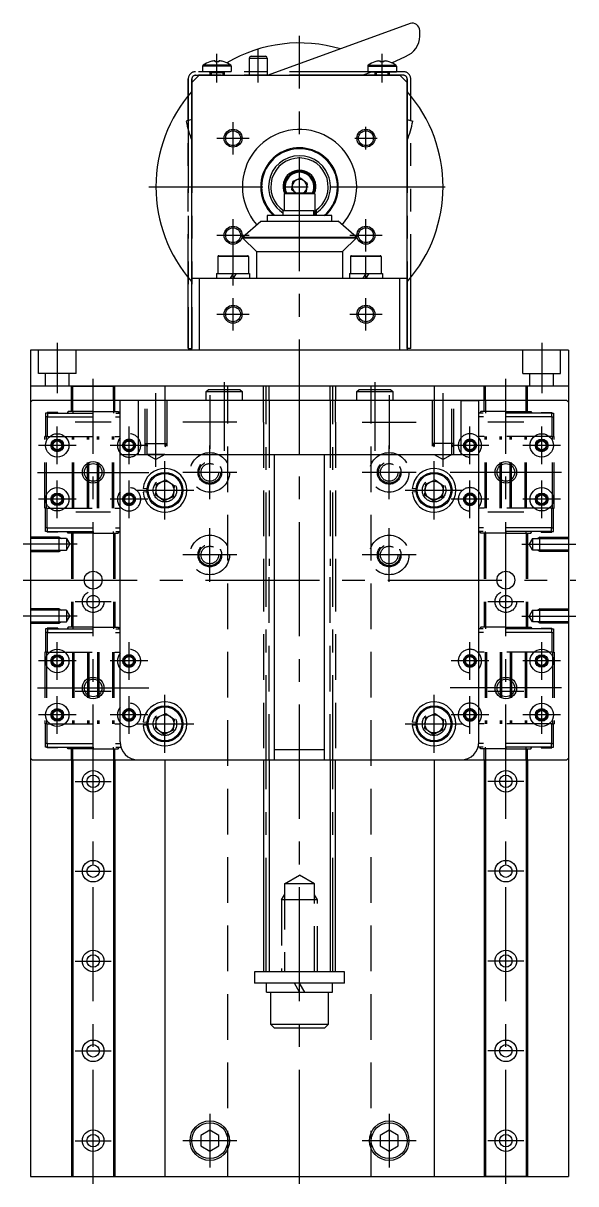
# Model space of a CAD drawing. Extents: x -66 to 495, y -23 to 512.
# Drawn here: x 340.9 to 494.9, y -2 to 321 of the extents above; entities that cross this region are included whole.
import ezdxf

# ---------------------------------------------------------------- set-up
doc = ezdxf.new("R2010")
doc.units = 0
for name, pattern in [('CENTER', [50.8, 31.75, -6.35, 6.35, -6.35]), ('DASHED', [19.05, 12.7, -6.35]), ('PHANTOM', [63.5, 31.75, -6.35, 6.35, -6.35, 6.35, -6.35])]:
    doc.linetypes.add(name, pattern=pattern)
doc.layers.get('0').update_dxf_attribs({"linetype": 'CONTINUOUS'})
doc.layers.add('CENTER', color=1, linetype='CENTER')

msp = doc.modelspace()

# ---------------------------------------------------------------- linework, layer by layer
at = {"color": 7, "linetype": 'CONTINUOUS'}
for p, q in [((448.72, 320.88), (409.21, 306.5)), ((451.4, 317.42), (451.4, 319)), ((392.91, 310.29), (392.91, 310.27)), ((394.38, 310.52), (394.03, 310.52)), ((394.38, 310.27), (394.38, 310.52)), ((395.41, 310.52), (395.41, 310.27)), ((395.77, 310.52), (395.41, 310.52)), ((396.88, 310.27), (396.89, 310.29)), ((403.9, 311.3), (403.9, 306.5)), ((403.9, 311.3), (408.9, 311.3)), ((404.4, 311.8), (408.4, 311.8)), ((408.9, 311.3), (408.9, 307.5)), ((438.91, 310.27), (438.91, 310.29)), ((440.03, 310.52), (440.38, 310.52)), ((440.38, 310.52), (440.38, 310.27)), ((441.41, 310.27), (441.41, 310.52)), ((441.41, 310.52), (441.77, 310.52)), ((442.89, 310.29), (442.88, 310.27)), ((443.64, 309.99), (447.45, 311.78)), ((398.9, 309.04), (390.9, 309.04)), ((390.9, 309.04), (390.9, 307.51)), ((398.9, 307.5), (390.9, 307.5)), ((398.75, 309.33), (391.05, 309.33)), ((392.9, 307.3), (396.9, 307.3)), ((392.9, 307.3), (392.9, 306.5)), ((396.9, 307.3), (396.9, 306.5)), ((398.9, 309.04), (398.9, 307.52)), ((408.9, 307.5), (408.9, 306.5)), ((435.47, 306.5), (437.94, 307.5)), ((436.9, 309.04), (444.9, 309.04)), ((436.9, 309.04), (436.9, 307.5)), ((436.9, 307.5), (444.9, 307.5)), ((437.05, 309.33), (444.75, 309.33)), ((442.9, 307.3), (438.9, 307.3)), ((438.9, 307.3), (438.9, 306.5)), ((442.9, 307.3), (442.9, 306.5)), ((444.9, 309.04), (444.9, 307.5)), ((389.9, 306.5), (387.9, 304.5)), ((387.9, 250), (387.9, 304.5)), ((389.9, 306.5), (445.9, 306.5)), ((447.9, 304.5), (445.9, 306.5)), ((447.9, 250), (447.9, 304.5)), ((387.9, 294.23), (386.32, 293.73)), ((447.9, 294.23), (449.48, 293.73)), ((418.21, 277.84), (416.03, 276.94)), ((420.08, 276.4), (418.21, 277.84)), ((415.72, 274.6), (416.03, 276.94)), ((416.76, 273.8), (415.72, 274.6)), ((420.08, 276.4), (419.77, 274.06)), ((422.15, 273.55), (413.65, 273.55)), ((413.65, 273.55), (413.65, 268.8)), ((413.9, 273.8), (421.9, 273.8)), ((416.65, 273.88), (416.77, 273.8)), ((419.13, 273.8), (419.77, 274.06)), ((422.15, 273.55), (422.15, 268.8)), ((413.3, 268.8), (413.3, 267.5)), ((421.93, 268.8), (413.3, 268.8)), ((421.93, 267.5), (421.93, 268.8)), ((421.93, 268.8), (422.23, 268.8)), ((422.5, 268.8), (422.23, 268.8)), ((422.23, 267.5), (422.23, 268.8)), ((422.5, 268.8), (422.5, 267.5)), ((401.97, 261.43), (407.08, 265.94)), ((407.08, 265.94), (428.72, 265.94)), ((426.9, 267.5), (408.9, 267.5)), ((408.9, 267.5), (408.9, 265.94)), ((426.9, 265.94), (426.9, 267.5)), ((433.82, 261.43), (428.72, 265.94)), ((401.97, 261.43), (433.82, 261.43)), ((401.97, 261.29), (401.97, 261.43)), ((401.97, 261.29), (405.9, 257.5)), ((401.97, 261.29), (433.82, 261.29)), ((433.82, 261.29), (429.9, 257.5)), ((433.82, 261.29), (433.82, 261.43)), ((403.65, 256.05), (395.15, 256.05)), ((395.15, 256.05), (395.15, 251.3)), ((395.4, 256.3), (403.4, 256.3)), ((403.65, 256.05), (403.65, 251.3)), ((405.9, 257.5), (429.9, 257.5)), ((405.9, 257.5), (405.9, 250)), ((429.9, 257.5), (429.9, 250)), ((440.65, 256.05), (432.15, 256.05)), ((432.15, 256.05), (432.15, 251.3)), ((432.4, 256.3), (440.4, 256.3)), ((440.65, 256.05), (440.65, 251.3)), ((387.9, 230), (387.9, 250)), ((387.9, 250), (389.9, 250)), ((389.9, 250), (389.9, 230)), ((389.9, 250), (445.9, 250)), ((394.8, 251.3), (404, 251.3)), ((394.8, 251.3), (394.8, 250)), ((399.4, 251.3), (398.59, 250)), ((400.21, 251.3), (399.4, 250)), ((404, 251.3), (404, 250)), ((431.8, 251.3), (441, 251.3)), ((431.8, 251.3), (431.8, 250)), ((436.4, 251.3), (435.59, 250)), ((437.21, 251.3), (436.4, 250)), ((441, 251.3), (441, 250)), ((445.9, 230), (445.9, 250)), ((445.9, 250), (447.9, 250)), ((447.9, 250), (447.9, 230)), ((492.9, 230), (342.9, 230)), ((342.9, 230), (342.9, 0)), ((492.9, 230), (492.9, 0)), ((492.9, 220), (342.9, 220)), ((354.4, 220), (366.4, 220)), ((354.4, 216), (354.4, 220)), ((354.7, 216), (354.7, 220)), ((366.1, 216), (366.1, 220)), ((366.4, 216), (366.4, 220)), ((380.4, 220), (380.4, 216)), ((407.9, 216), (407.9, 220)), ((409.4, 216), (409.4, 220)), ((426.4, 216), (426.4, 220)), ((427.9, 220), (427.9, 216)), ((455.4, 220), (455.4, 216)), ((481.4, 220), (469.4, 220)), ((469.4, 216), (469.4, 220)), ((469.7, 216), (469.7, 220)), ((481.1, 216), (481.1, 220)), ((481.4, 216), (481.4, 220)), ((391.9, 218.5), (392.5, 219.1)), ((391.9, 218.5), (401.9, 218.5)), ((391.9, 216), (391.9, 218.5)), ((392.5, 219.1), (401.3, 219.1)), ((401.3, 219.1), (401.9, 218.5)), ((401.9, 218.5), (401.9, 216)), ((433.9, 218.5), (434.5, 219.1)), ((433.9, 218.5), (443.9, 218.5)), ((433.9, 216), (433.9, 218.5)), ((434.5, 219.1), (443.3, 219.1)), ((443.3, 219.1), (443.9, 218.5)), ((443.9, 218.5), (443.9, 216)), ((343.4, 216), (342.9, 215.5)), ((343.4, 216), (342.9, 215.5)), ((342.9, 215.5), (342.9, 116.5)), ((342.9, 215.5), (342.9, 116.5)), ((492.4, 216), (343.4, 216)), ((367.9, 121), (367.9, 216)), ((372.9, 216), (367.9, 216)), ((372.9, 216), (372.9, 201)), ((462.9, 216), (462.9, 201)), ((462.9, 216), (467.9, 216)), ((467.9, 121), (467.9, 216)), ((492.4, 216), (492.9, 215.5)), ((492.4, 216), (492.9, 215.5)), ((492.9, 215.5), (492.9, 116.5)), ((492.9, 215.5), (492.9, 116.5)), ((367.9, 201), (467.9, 201)), ((410.9, 116), (410.9, 201)), ((424.9, 116), (424.9, 201)), ((378, 192.69), (380.66, 193.92)), ((380.66, 193.92), (383.06, 192.23)), ((453, 192.69), (455.66, 193.92)), ((455.66, 193.92), (458.06, 192.23)), ((375.41, 191.39), (374.32, 191.48)), ((375.41, 190.61), (374.32, 190.52)), ((378, 192.69), (377.74, 189.77)), ((382.8, 189.31), (383.06, 192.23)), ((450.41, 191.39), (449.32, 191.48)), ((450.41, 190.61), (449.32, 190.52)), ((453, 192.69), (452.74, 189.77)), ((457.8, 189.31), (458.06, 192.23)), ((380.14, 188.08), (377.74, 189.77)), ((380.14, 188.08), (382.8, 189.31)), ((455.14, 188.08), (452.74, 189.77)), ((455.14, 188.08), (457.8, 189.31)), ((375.41, 126.39), (374.32, 126.48)), ((378, 127.69), (377.74, 124.77)), ((378, 127.69), (380.66, 128.92)), ((380.66, 128.92), (383.06, 127.23)), ((382.8, 124.31), (383.06, 127.23)), ((450.41, 126.39), (449.32, 126.48)), ((453, 127.69), (452.74, 124.77)), ((453, 127.69), (455.66, 128.92)), ((455.66, 128.92), (458.06, 127.23)), ((457.8, 124.31), (458.06, 127.23)), ((375.41, 125.61), (374.32, 125.52)), ((380.14, 123.08), (377.74, 124.77)), ((380.14, 123.08), (382.8, 124.31)), ((450.41, 125.61), (449.32, 125.52)), ((455.14, 123.08), (452.74, 124.77)), ((455.14, 123.08), (457.8, 124.31)), ((343.4, 116), (342.9, 116.5)), ((343.4, 116), (342.9, 116.5)), ((410.9, 118.86), (424.9, 118.86)), ((492.4, 116), (492.9, 116.5)), ((492.4, 116), (492.9, 116.5)), ((343.4, 116), (492.4, 116)), ((343.4, 116), (492.4, 116)), ((354.4, 116), (354.4, 0)), ((354.7, 116), (354.7, 0)), ((366.1, 116), (366.1, 0)), ((366.4, 116), (366.4, 0)), ((372.9, 116), (410.9, 116)), ((380.4, 116), (380.4, 0)), ((406.9, 116), (428.9, 116)), ((407.9, 116), (407.9, 57)), ((409.4, 116), (409.4, 57)), ((410.9, 116), (424.9, 116)), ((424.9, 116), (462.9, 116)), ((426.4, 116), (426.4, 57)), ((427.9, 57), (427.9, 116)), ((455.4, 116), (455.4, 0)), ((469.4, 116), (469.4, 0)), ((469.7, 116), (469.7, 0)), ((481.1, 116), (481.1, 0)), ((481.4, 116), (481.4, 0)), ((430.4, 57), (405.4, 57)), ((405.4, 57), (405.4, 53.8)), ((427.9, 57), (407.9, 57)), ((430.4, 53.8), (430.4, 57)), ((430.4, 53.8), (405.4, 53.8)), ((427.1, 53.8), (408.7, 53.8)), ((408.7, 51.3), (408.7, 53.8)), ((417.9, 51.3), (416.46, 53.8)), ((419.34, 51.3), (417.9, 53.8)), ((427.1, 51.3), (427.1, 53.8)), ((408.7, 51.3), (427.1, 51.3)), ((409.9, 42.3), (409.9, 51.3)), ((425.9, 51.3), (425.9, 42.3)), ((425.9, 42.3), (409.9, 42.3)), ((410.9, 41.3), (409.9, 42.3)), ((425.9, 42.3), (424.9, 41.3)), ((424.9, 41.3), (410.9, 41.3)), ((392.9, 12.89), (390.4, 11.44)), ((390.4, 11.44), (390.4, 8.56)), ((395.4, 11.44), (392.9, 12.89)), ((395.4, 8.56), (395.4, 11.44)), ((442.9, 12.89), (440.4, 11.44)), ((440.4, 11.44), (440.4, 8.56)), ((445.4, 11.44), (442.9, 12.89)), ((445.4, 8.56), (445.4, 11.44)), ((390.4, 8.56), (392.9, 7.11)), ((392.9, 7.11), (395.4, 8.56)), ((440.4, 8.56), (442.9, 7.11)), ((442.9, 7.11), (445.4, 8.56)), ((342.9, 0), (492.9, 0)), ((354.4, 0), (366.4, 0)), ((481.4, 0), (469.4, 0))]:
    msp.add_line(p, q, dxfattribs=at)
at = {"color": 3, "linetype": 'PHANTOM'}
for p, q in [((446.9, 307.5), (388.9, 307.5)), ((386.9, 230.5), (386.9, 305.5)), ((386.9, 305.5), (386.9, 230.5)), ((387.9, 305.5), (387.9, 230.5)), ((387.9, 230.5), (387.9, 305.5)), ((446.9, 306.5), (388.9, 306.5)), ((388.9, 306.5), (446.9, 306.5)), ((447.9, 230.5), (447.9, 305.5)), ((447.9, 305.5), (447.9, 230.5)), ((448.9, 230.5), (448.9, 305.5)), ((386.9, 230.5), (387.9, 230.5)), ((448.9, 230.5), (447.9, 230.5))]:
    msp.add_line(p, q, dxfattribs=at)
at = {"color": 3, "linetype": 'CONTINUOUS'}
for p, q in [((393.28, 307.3), (393.28, 306.5)), ((396.52, 307.3), (396.52, 306.5)), ((439.28, 307.3), (439.28, 306.5)), ((442.52, 307.3), (442.52, 306.5))]:
    msp.add_line(p, q, dxfattribs=at)
at = {"color": 3, "linetype": 'DASHED'}
for p, q in [((345.15, 223.5), (345.15, 230)), ((355.65, 223.5), (355.65, 230)), ((480.15, 223.5), (480.15, 230)), ((490.65, 223.5), (490.65, 230)), ((355.65, 223.5), (345.15, 223.5)), ((347.1, 220), (347.1, 223.5)), ((353.7, 220), (353.7, 223.5)), ((480.15, 223.5), (490.65, 223.5)), ((482.1, 220), (482.1, 223.5)), ((488.7, 220), (488.7, 223.5)), ((397.9, 0), (397.9, 220)), ((437.9, 0), (437.9, 220)), ((354.4, 212.95), (354.4, 216)), ((354.7, 212.95), (354.7, 216)), ((366.1, 216), (366.1, 212.95)), ((366.4, 212.95), (366.4, 216)), ((374.9, 201), (374.9, 216)), ((375.44, 201), (375.44, 216)), ((380.36, 216), (380.36, 201)), ((380.9, 216), (380.9, 201)), ((407.9, 210), (407.9, 216)), ((407.9, 210), (407.9, 216)), ((409.4, 216), (409.4, 210)), ((409.4, 216), (409.4, 210)), ((426.4, 216), (426.4, 210)), ((426.4, 216), (426.4, 210)), ((427.9, 210), (427.9, 216)), ((427.9, 210), (427.9, 216)), ((454.9, 216), (454.9, 201)), ((455.44, 216), (455.44, 201)), ((460.36, 201), (460.36, 216)), ((460.9, 201), (460.9, 216)), ((469.4, 212.95), (469.4, 216)), ((469.7, 216), (469.7, 212.95)), ((481.1, 212.95), (481.1, 216)), ((481.4, 212.95), (481.4, 216)), ((347.6, 211.45), (347.1, 211.45)), ((347.1, 211.45), (347.1, 205.95)), ((347.15, 212.45), (347.15, 211.45)), ((347.65, 212.45), (347.15, 212.45)), ((347.6, 212.65), (347.6, 212.45)), ((350.6, 212.65), (347.6, 212.65)), ((347.6, 211.45), (367.9, 211.45)), ((347.6, 211.45), (347.6, 205.95)), ((347.65, 212.45), (367.9, 212.45)), ((347.65, 212.45), (347.65, 211.45)), ((350.6, 212.45), (350.6, 212.65)), ((353.47, 212.95), (353.17, 212.45)), ((354.77, 212.95), (353.47, 212.95)), ((354.77, 212.95), (354.77, 212.45)), ((360.4, 212.95), (354.77, 212.95)), ((360.4, 212.95), (366.03, 212.95)), ((360.4, 212.45), (360.4, 212.95)), ((366.03, 212.95), (366.03, 212.45)), ((366.03, 212.95), (367.33, 212.95)), ((367.33, 212.95), (367.63, 212.45)), ((407.9, 210), (407.9, 170)), ((407.9, 210), (407.9, 170)), ((409.4, 210), (409.4, 170)), ((409.4, 210), (409.4, 170)), ((426.4, 210), (426.4, 170)), ((426.4, 210), (426.4, 170)), ((427.9, 210), (427.9, 170)), ((427.9, 210), (427.9, 170)), ((488.15, 212.45), (467.9, 212.45)), ((488.2, 211.45), (467.9, 211.45)), ((468.47, 212.95), (468.17, 212.45)), ((469.77, 212.95), (468.47, 212.95)), ((469.77, 212.95), (469.77, 212.45)), ((475.4, 212.95), (469.77, 212.95)), ((475.4, 212.95), (481.03, 212.95)), ((475.4, 212.45), (475.4, 212.95)), ((481.03, 212.95), (481.03, 212.45)), ((481.03, 212.95), (482.33, 212.95)), ((482.33, 212.95), (482.63, 212.45)), ((485.2, 212.45), (485.2, 212.65)), ((485.2, 212.65), (488.2, 212.65)), ((488.15, 212.45), (488.15, 211.45)), ((488.15, 212.45), (488.65, 212.45)), ((488.2, 212.65), (488.2, 212.45)), ((488.2, 211.45), (488.2, 205.95)), ((488.2, 211.45), (488.7, 211.45)), ((488.65, 212.45), (488.65, 211.45)), ((488.7, 211.45), (488.7, 205.95)), ((346.9, 186.05), (346.9, 205.95)), ((347.4, 205.95), (346.9, 205.95)), ((347.4, 205.95), (367.9, 205.95)), ((347.4, 186.05), (347.4, 205.95)), ((354.6, 186.05), (354.6, 205.95)), ((355, 186.05), (355, 205.95)), ((358.8, 186.05), (358.8, 205.95)), ((359.2, 186.05), (359.2, 205.95)), ((361.6, 186.05), (361.6, 205.95)), ((362, 186.05), (362, 205.95)), ((365.8, 186.05), (365.8, 205.95)), ((366.2, 186.05), (366.2, 205.95)), ((374.9, 204), (380.9, 204)), ((374.9, 204), (375.44, 203.06)), ((380.9, 204), (380.36, 203.06)), ((460.9, 204), (454.9, 204)), ((454.9, 204), (455.44, 203.06)), ((460.9, 204), (460.36, 203.06)), ((488.4, 205.95), (467.9, 205.95)), ((469.6, 186.05), (469.6, 205.95)), ((470, 186.05), (470, 205.95)), ((473.8, 186.05), (473.8, 205.95)), ((474.2, 186.05), (474.2, 205.95)), ((476.6, 186.05), (476.6, 205.95)), ((477, 186.05), (477, 205.95)), ((480.8, 186.05), (480.8, 205.95)), ((481.2, 186.05), (481.2, 205.95)), ((488.4, 186.05), (488.4, 205.95)), ((488.4, 205.95), (488.9, 205.95)), ((488.9, 186.05), (488.9, 205.95)), ((375.44, 201), (377.9, 199.58)), ((380.36, 201), (375.44, 201)), ((380.36, 201), (377.9, 199.58)), ((455.44, 201), (460.36, 201)), ((455.44, 201), (457.9, 199.58)), ((460.36, 201), (457.9, 199.58)), ((347.4, 186.05), (346.9, 186.05)), ((347.1, 180.55), (347.1, 186.05)), ((347.4, 186.05), (367.9, 186.05)), ((347.6, 180.55), (347.6, 186.05)), ((488.4, 186.05), (467.9, 186.05)), ((488.2, 180.55), (488.2, 186.05)), ((488.4, 186.05), (488.9, 186.05)), ((488.7, 180.55), (488.7, 186.05)), ((350.9, 178), (342.9, 178)), ((347.6, 180.55), (347.1, 180.55)), ((347.15, 179.55), (347.15, 180.55)), ((347.65, 179.55), (347.15, 179.55)), ((347.6, 180.55), (367.9, 180.55)), ((347.6, 179.55), (347.6, 179.35)), ((350.6, 179.35), (347.6, 179.35)), ((347.65, 179.55), (347.65, 180.55)), ((347.65, 179.55), (367.9, 179.55)), ((350.6, 179.35), (350.6, 179.55)), ((350.9, 178), (351.56, 177.62)), ((350.9, 174), (350.9, 178)), ((353.47, 179.05), (353.17, 179.55)), ((354.77, 179.05), (353.47, 179.05)), ((354.4, 179.05), (354.4, 152.95)), ((354.7, 179.05), (354.7, 152.95)), ((354.77, 179.05), (354.77, 179.55)), ((360.4, 179.05), (354.77, 179.05)), ((360.4, 179.55), (360.4, 179.05)), ((360.4, 179.05), (366.03, 179.05)), ((366.03, 179.05), (366.03, 179.55)), ((366.03, 179.05), (367.33, 179.05)), ((366.1, 179.05), (366.1, 152.95)), ((366.4, 179.05), (366.4, 152.95)), ((367.33, 179.05), (367.63, 179.55)), ((488.2, 180.55), (467.9, 180.55)), ((488.15, 179.55), (467.9, 179.55)), ((468.47, 179.05), (468.17, 179.55)), ((469.77, 179.05), (468.47, 179.05)), ((469.4, 179.05), (469.4, 152.95)), ((469.7, 179.05), (469.7, 152.95)), ((469.77, 179.05), (469.77, 179.55)), ((475.4, 179.05), (469.77, 179.05)), ((475.4, 179.55), (475.4, 179.05)), ((475.4, 179.05), (481.03, 179.05)), ((481.03, 179.05), (481.03, 179.55)), ((481.03, 179.05), (482.33, 179.05)), ((481.1, 179.05), (481.1, 152.95)), ((481.4, 179.05), (481.4, 152.95)), ((482.33, 179.05), (482.63, 179.55)), ((484.9, 178), (484.24, 177.62)), ((484.9, 178), (492.9, 178)), ((484.9, 174), (484.9, 178)), ((485.2, 179.35), (485.2, 179.55)), ((485.2, 179.35), (488.2, 179.35)), ((488.15, 179.55), (488.15, 180.55)), ((488.15, 179.55), (488.65, 179.55)), ((488.2, 180.55), (488.7, 180.55)), ((488.2, 179.55), (488.2, 179.35)), ((488.65, 179.55), (488.65, 180.55)), ((353, 177.62), (342.9, 177.62)), ((353, 177.62), (353.93, 176)), ((353, 177.62), (353, 174.38)), ((353, 174.38), (353.93, 176)), ((482.8, 177.62), (481.86, 176)), ((482.8, 174.38), (481.86, 176)), ((482.8, 177.62), (492.9, 177.62)), ((482.8, 177.62), (482.8, 174.38)), ((342.9, 174.38), (353, 174.38)), ((342.9, 174), (350.9, 174)), ((350.9, 174), (351.56, 174.38)), ((492.9, 174.38), (482.8, 174.38)), ((484.9, 174), (484.24, 174.38)), ((492.9, 174), (484.9, 174)), ((407.9, 170), (407.9, 116)), ((409.4, 116), (409.4, 170)), ((426.4, 116), (426.4, 170)), ((427.9, 170), (427.9, 116)), ((350.9, 158), (342.9, 158)), ((353, 157.62), (342.9, 157.62)), ((350.9, 158), (351.56, 157.62)), ((350.9, 154), (350.9, 158)), ((353, 157.62), (353.93, 156)), ((353, 157.62), (353, 154.38)), ((353, 154.38), (353.93, 156)), ((482.8, 157.62), (481.86, 156)), ((482.8, 154.38), (481.86, 156)), ((482.8, 157.62), (492.9, 157.62)), ((482.8, 157.62), (482.8, 154.38)), ((484.9, 158), (484.24, 157.62)), ((484.9, 158), (492.9, 158)), ((484.9, 154), (484.9, 158)), ((342.9, 154.38), (353, 154.38)), ((342.9, 154), (350.9, 154)), ((347.15, 152.45), (347.15, 151.45)), ((347.65, 152.45), (347.15, 152.45)), ((347.6, 152.45), (347.6, 152.65)), ((350.6, 152.65), (347.6, 152.65)), ((347.65, 152.45), (367.9, 152.45)), ((347.65, 152.45), (347.65, 151.45)), ((350.6, 152.65), (350.6, 152.45)), ((350.9, 154), (351.56, 154.38)), ((353.47, 152.95), (353.17, 152.45)), ((354.77, 152.95), (353.47, 152.95)), ((360.4, 152.95), (354.77, 152.95)), ((354.77, 152.95), (354.77, 152.45)), ((360.4, 152.95), (366.03, 152.95)), ((360.4, 152.45), (360.4, 152.95)), ((366.03, 152.95), (367.33, 152.95)), ((366.03, 152.95), (366.03, 152.45)), ((367.33, 152.95), (367.63, 152.45)), ((488.15, 152.45), (467.9, 152.45)), ((468.47, 152.95), (468.17, 152.45)), ((469.77, 152.95), (468.47, 152.95)), ((475.4, 152.95), (469.77, 152.95)), ((469.77, 152.95), (469.77, 152.45)), ((475.4, 152.95), (481.03, 152.95)), ((475.4, 152.45), (475.4, 152.95)), ((481.03, 152.95), (481.03, 152.45)), ((481.03, 152.95), (482.33, 152.95)), ((482.33, 152.95), (482.63, 152.45)), ((492.9, 154.38), (482.8, 154.38)), ((484.9, 154), (484.24, 154.38)), ((492.9, 154), (484.9, 154)), ((485.2, 152.65), (485.2, 152.45)), ((485.2, 152.65), (488.2, 152.65)), ((488.15, 152.45), (488.15, 151.45)), ((488.15, 152.45), (488.65, 152.45)), ((488.2, 152.45), (488.2, 152.65)), ((488.65, 152.45), (488.65, 151.45)), ((347.1, 151.45), (347.1, 145.95)), ((347.6, 151.45), (347.1, 151.45)), ((347.6, 151.45), (367.9, 151.45)), ((347.6, 151.45), (347.6, 145.95)), ((488.2, 151.45), (467.9, 151.45)), ((488.2, 151.45), (488.2, 145.95)), ((488.2, 151.45), (488.7, 151.45)), ((488.7, 151.45), (488.7, 145.95)), ((346.9, 145.95), (346.9, 126.05)), ((347.4, 145.95), (346.9, 145.95)), ((347.4, 145.95), (367.9, 145.95)), ((347.4, 145.95), (347.4, 126.05)), ((354.6, 145.95), (354.6, 126.05)), ((355, 145.95), (355, 126.05)), ((358.8, 145.95), (358.8, 126.05)), ((359.2, 145.95), (359.2, 126.05)), ((361.6, 145.95), (361.6, 126.05)), ((362, 145.95), (362, 126.05)), ((365.8, 145.95), (365.8, 126.05)), ((366.2, 145.95), (366.2, 126.05)), ((488.4, 145.95), (467.9, 145.95)), ((469.6, 145.95), (469.6, 126.05)), ((470, 145.95), (470, 126.05)), ((473.8, 145.95), (473.8, 126.05)), ((474.2, 145.95), (474.2, 126.05)), ((476.6, 145.95), (476.6, 126.05)), ((477, 145.95), (477, 126.05)), ((480.8, 145.95), (480.8, 126.05)), ((481.2, 145.95), (481.2, 126.05)), ((488.4, 145.95), (488.4, 126.05)), ((488.4, 145.95), (488.9, 145.95)), ((488.9, 145.95), (488.9, 126.05)), ((347.4, 126.05), (346.9, 126.05)), ((347.1, 120.55), (347.1, 126.05)), ((347.4, 126.05), (367.9, 126.05)), ((347.6, 120.55), (347.6, 126.05)), ((488.4, 126.05), (467.9, 126.05)), ((488.2, 120.55), (488.2, 126.05)), ((488.4, 126.05), (488.9, 126.05)), ((488.7, 120.55), (488.7, 126.05)), ((347.6, 120.55), (347.1, 120.55)), ((347.15, 119.55), (347.15, 120.55)), ((347.65, 119.55), (347.15, 119.55)), ((347.6, 120.55), (367.92, 120.55)), ((347.6, 119.35), (347.6, 119.55)), ((347.65, 119.55), (347.65, 120.55)), ((347.65, 119.55), (368.11, 119.55)), ((350.6, 119.55), (350.6, 119.35)), ((353.47, 119.05), (353.17, 119.55)), ((354.77, 119.05), (354.77, 119.55)), ((360.4, 119.55), (360.4, 119.05)), ((366.03, 119.05), (366.03, 119.55)), ((367.33, 119.05), (367.63, 119.55)), ((488.15, 119.55), (467.68, 119.55)), ((488.2, 120.55), (467.88, 120.55)), ((468.47, 119.05), (468.17, 119.55)), ((469.77, 119.05), (469.77, 119.55)), ((475.4, 119.55), (475.4, 119.05)), ((481.03, 119.05), (481.03, 119.55)), ((482.33, 119.05), (482.63, 119.55)), ((485.2, 119.55), (485.2, 119.35)), ((488.15, 119.55), (488.15, 120.55)), ((488.15, 119.55), (488.65, 119.55)), ((488.2, 120.55), (488.7, 120.55)), ((488.2, 119.35), (488.2, 119.55)), ((488.65, 119.55), (488.65, 120.55)), ((350.6, 119.35), (347.6, 119.35)), ((354.77, 119.05), (353.47, 119.05)), ((354.4, 116), (354.4, 119.05)), ((354.7, 116), (354.7, 119.05)), ((360.4, 119.05), (354.77, 119.05)), ((360.4, 119.05), (366.03, 119.05)), ((366.03, 119.05), (367.33, 119.05)), ((366.1, 119.05), (366.1, 116)), ((366.4, 116), (366.4, 119.05)), ((469.77, 119.05), (468.47, 119.05)), ((469.4, 116), (469.4, 119.05)), ((469.7, 119.05), (469.7, 116)), ((475.4, 119.05), (469.77, 119.05)), ((475.4, 119.05), (481.03, 119.05)), ((481.03, 119.05), (482.33, 119.05)), ((481.1, 116), (481.1, 119.05)), ((481.4, 116), (481.4, 119.05)), ((485.2, 119.35), (488.2, 119.35)), ((413.71, 81.5), (417.9, 83.92)), ((422.09, 81.5), (413.71, 81.5)), ((413.71, 81.5), (413.71, 57)), ((422.09, 81.5), (417.9, 83.92)), ((422.09, 57), (422.09, 81.5)), ((412.9, 77), (413.71, 78.41)), ((422.9, 77), (422.09, 78.41)), ((422.9, 77), (412.9, 77)), ((412.9, 77), (412.9, 57)), ((422.9, 57), (422.9, 77))]:
    msp.add_line(p, q, dxfattribs=at)
at = {"color": 3, "linetype": 'CONTINUOUS'}
for centre, radius in [((399.4, 289), 2.5), ((436.4, 289), 2.5), ((399.4, 262), 2.5), ((436.4, 262), 2.5), ((399.4, 240), 2.5), ((436.4, 240), 2.5), ((350.4, 203.5), 1.5), ((485.4, 203.5), 1.5), ((360.4, 196), 3), ((475.4, 196), 3), ((350.4, 188.5), 1.5), ((485.4, 188.5), 1.5), ((350.4, 143.5), 1.5), ((485.4, 143.5), 1.5), ((360.4, 136), 3), ((475.4, 136), 3), ((350.4, 128.5), 1.5), ((485.4, 128.5), 1.5)]:
    msp.add_circle(centre, radius, dxfattribs=at)
at = {"color": 7, "linetype": 'CONTINUOUS'}
for centre, radius in [((399.4, 289), 2.07), ((436.4, 289), 2.07), ((399.4, 262), 2.07), ((436.4, 262), 2.07), ((399.4, 240), 2.07), ((436.4, 240), 2.07), ((350.4, 203.5), 3.25), ((485.4, 203.5), 3.25), ((350.4, 203.5), 1.75), ((350.4, 203.5), 1.23), ((485.4, 203.5), 1.75), ((485.4, 203.5), 1.23), ((360.4, 196), 2.46), ((475.4, 196), 2.46), ((380.4, 191), 5), ((380.4, 191), 4.7), ((455.4, 191), 5), ((455.4, 191), 4.7), ((350.4, 188.5), 3.25), ((485.4, 188.5), 3.25), ((350.4, 188.5), 1.75), ((350.4, 188.5), 1.23), ((485.4, 188.5), 1.75), ((485.4, 188.5), 1.23), ((360.4, 166), 2.5), ((475.4, 166), 2.5), ((350.4, 143.5), 3.25), ((485.4, 143.5), 3.25), ((350.4, 143.5), 1.75), ((350.4, 143.5), 1.23), ((485.4, 143.5), 1.75), ((485.4, 143.5), 1.23), ((360.4, 136), 2.46), ((475.4, 136), 2.46), ((350.4, 128.5), 3.25), ((350.4, 128.5), 1.75), ((350.4, 128.5), 1.23), ((380.4, 126), 5), ((380.4, 126), 4.7), ((455.4, 126), 5), ((455.4, 126), 4.7), ((485.4, 128.5), 3.25), ((485.4, 128.5), 1.75), ((485.4, 128.5), 1.23), ((360.4, 110), 3), ((360.4, 110), 1.75), ((475.4, 110), 3), ((475.4, 110), 1.75), ((360.4, 85), 3), ((475.4, 85), 3), ((360.4, 85), 1.75), ((475.4, 85), 1.75), ((360.4, 60), 3), ((360.4, 60), 1.75), ((475.4, 60), 3), ((475.4, 60), 1.75), ((360.4, 35), 3), ((360.4, 35), 1.75), ((475.4, 35), 3), ((475.4, 35), 1.75), ((360.4, 10), 3), ((392.9, 10), 5.5), ((392.9, 10), 5), ((442.9, 10), 5.5), ((442.9, 10), 5), ((475.4, 10), 3), ((360.4, 10), 1.75), ((475.4, 10), 1.75)]:
    msp.add_circle(centre, radius, dxfattribs=at)
at = {"color": 3, "linetype": 'DASHED'}
for centre, radius in [((370.4, 203.5), 1.75), ((370.4, 203.5), 1.5), ((370.4, 203.5), 1.23), ((465.4, 203.5), 1.75), ((465.4, 203.5), 1.5), ((465.4, 203.5), 1.23), ((392.9, 196), 5.5), ((442.9, 196), 5.5), ((392.9, 196), 3.3), ((392.9, 196), 3), ((392.9, 196), 2.46), ((442.9, 196), 3.3), ((442.9, 196), 3), ((442.9, 196), 2.46), ((380.4, 191), 3.25), ((455.4, 191), 3.25), ((370.4, 188.5), 1.75), ((370.4, 188.5), 1.5), ((370.4, 188.5), 1.23), ((465.4, 188.5), 1.75), ((465.4, 188.5), 1.5), ((465.4, 188.5), 1.23), ((392.9, 173), 5.5), ((442.9, 173), 5.5), ((392.9, 173), 3.3), ((392.9, 173), 3), ((392.9, 173), 2.46), ((442.9, 173), 3.3), ((442.9, 173), 3), ((442.9, 173), 2.46), ((360.4, 160), 3), ((360.4, 160), 1.75), ((475.4, 160), 3), ((475.4, 160), 1.75), ((370.4, 143.5), 1.75), ((370.4, 143.5), 1.5), ((370.4, 143.5), 1.23), ((465.4, 143.5), 1.75), ((465.4, 143.5), 1.5), ((465.4, 143.5), 1.23), ((370.4, 128.5), 1.75), ((370.4, 128.5), 1.5), ((370.4, 128.5), 1.23), ((380.4, 126), 3.25), ((455.4, 126), 3.25), ((465.4, 128.5), 1.75), ((465.4, 128.5), 1.5), ((465.4, 128.5), 1.23)]:
    msp.add_circle(centre, radius, dxfattribs=at)
for centre in [(380.4, 191), (455.4, 191), (380.4, 126), (455.4, 126)]:
    msp.add_circle(centre, 2.54)
at = {"color": 7, "linetype": 'CONTINUOUS'}
for centre, radius, start, end in [((449.4, 319), 2, 0, 110), ((445.4, 317.42), 6, 290, 0), ((417.9, 275.5), 40, 73.3767, 120.4236), ((394.9, 304.1), 6.5, 107.8626, 126.3584), ((394.9, 304.1), 6.48, 97.6968, 107.8351), ((394.9, 303.11), 7.18, 85.8857, 94.1143), ((394.9, 304.1), 6.48, 72.1649, 82.3032), ((394.9, 304.1), 6.5, 53.6416, 72.1374), ((404.4, 311.3), 0.5, 90, 180), ((408.4, 311.3), 0.5, 0, 90), ((440.9, 304.1), 6.5, 107.8626, 126.3584), ((440.9, 304.1), 6.48, 97.6968, 107.8351), ((440.9, 303.11), 7.18, 85.8857, 94.1143), ((440.9, 304.1), 6.48, 72.1649, 82.3032), ((440.9, 304.1), 6.5, 53.6416, 72.1374), ((391.26, 309.04), 0.36, 126.3584, 180), ((392.7, 307.3), 0.2, 360, 90), ((397.1, 307.3), 0.2, 90, 180), ((398.54, 309.04), 0.36, 360, 53.6416), ((437.26, 309.04), 0.36, 126.3584, 180), ((438.7, 307.3), 0.2, 0, 90), ((443.1, 307.3), 0.2, 90, 180), ((444.54, 309.04), 0.36, 0, 53.6416), ((417.9, 275.5), 40, 138.5904, 180), ((417.9, 275.5), 40, 318.5904, 41.4096), ((412.17, 298.5), 26.28, 190.4514, 202.5815), ((417.9, 275.5), 15.93, 318.5389, 180), ((423.63, 298.5), 26.28, 337.4185, 349.5486), ((417.9, 275.5), 10.82, 312.3244, 180), ((417.9, 275.5), 10.57, 310.8214, 180), ((417.9, 275.5), 8.63, 302.2037, 180), ((417.9, 275.5), 8, 303.1229, 236.8771), ((417.9, 275.5), 4.6, 336.5437, 203.4563), ((417.9, 275.5), 4.25, 336.4218, 203.5782), ((417.9, 275.5), 4, 334.8493, 205.1507), ((417.9, 275.5), 40, 180, 221.4096), ((417.9, 275.5), 15.93, 180, 221.2496), ((417.9, 275.5), 10.82, 180, 227.6756), ((417.9, 275.5), 10.57, 180, 229.1786), ((417.9, 275.5), 8.63, 180, 237.7963), ((417.9, 275.5), 2.04, 172.4483, 232.4483), ((417.9, 275.5), 2.04, 112.4483, 172.4483), ((417.9, 275.5), 2.04, 52.4483, 112.4483), ((417.9, 275.5), 2.04, 303.6418, 352.4483), ((417.9, 275.5), 2.04, 352.4483, 52.4483), ((413.9, 273.55), 0.25, 90, 180), ((421.9, 273.55), 0.25, 0, 90), ((395.4, 256.05), 0.25, 90, 180), ((403.4, 256.05), 0.25, 0, 90), ((432.4, 256.05), 0.25, 90, 180), ((440.4, 256.05), 0.25, 0, 90), ((370.4, 203.5), 3.25, 140.2849, 219.7151), ((465.4, 203.5), 3.25, 320.2849, 39.7151), ((380.4, 191), 6.1, 184.5, 175.5), ((455.4, 191), 6.1, 184.5, 175.5), ((370.4, 188.5), 3.25, 140.2849, 219.7151), ((465.4, 188.5), 3.25, 320.2849, 39.7151), ((370.4, 143.5), 3.25, 140.2849, 219.7151), ((465.4, 143.5), 3.25, 320.2849, 39.7151), ((370.4, 128.5), 3.25, 140.2849, 219.7151), ((380.4, 126), 6.1, 184.5, 175.5), ((455.4, 126), 6.1, 184.5, 175.5), ((465.4, 128.5), 3.25, 320.2849, 39.7151), ((372.9, 121), 5, 180, 270), ((462.9, 121), 5, 270, 360)]:
    msp.add_arc(centre, radius, start, end, dxfattribs=at)
at = {"color": 3, "linetype": 'PHANTOM'}
for centre, radius, start, end in [((388.9, 305.5), 2, 90, 180), ((446.9, 305.5), 2, 0, 90), ((388.9, 305.5), 1, 90, 180), ((446.9, 305.5), 1, 0, 90)]:
    msp.add_arc(centre, radius, start, end, dxfattribs=at)
at = {"color": 3, "linetype": 'DASHED'}
for centre, start, end in [((370.4, 203.5), 219.7151, 140.2849), ((465.4, 203.5), 39.7151, 320.2849), ((370.4, 188.5), 219.7151, 140.2849), ((465.4, 188.5), 39.7151, 320.2849), ((370.4, 143.5), 219.7151, 140.2849), ((465.4, 143.5), 39.7151, 320.2849), ((370.4, 128.5), 219.7151, 140.2849), ((465.4, 128.5), 39.7151, 320.2849)]:
    msp.add_arc(centre, 3.25, start, end, dxfattribs=at)
at = {"layer": 'CENTER', "color": 1, "linetype": 'CENTER'}
for p, q in [((417.9, -2), (417.9, 317.5)), ((406.4, 304.5), (406.4, 313.8)), ((394.9, 304.5), (394.9, 312.52)), ((440.9, 304.5), (440.9, 312.52)), ((399.4, 284.5), (399.4, 293.5)), ((436.4, 285.85), (436.4, 292.15)), ((394.9, 289), (403.9, 289)), ((433.29, 289), (439.51, 289)), ((375.9, 275.5), (459.9, 275.5)), ((399.4, 257.5), (399.4, 266.5)), ((436.4, 257.5), (436.4, 266.5)), ((394.9, 262), (403.9, 262)), ((431.9, 262), (440.9, 262)), ((399.4, 248), (399.4, 258.3)), ((436.4, 250), (436.4, 256.3)), ((399.4, 235.5), (399.4, 244.5)), ((436.4, 235.5), (436.4, 244.5)), ((394.9, 240), (403.9, 240)), ((431.9, 240), (440.9, 240)), ((350.4, 232), (350.4, 218)), ((485.4, 232), (485.4, 218)), ((360.4, -2), (360.4, 222)), ((396.9, 221.1), (396.9, 202)), ((408.65, 57), (408.65, 220)), ((427.15, 57), (427.15, 220)), ((438.9, 221.1), (438.9, 202)), ((475.4, -2), (475.4, 222)), ((377.9, 197.58), (377.9, 218)), ((392.9, 217.5), (392.9, 202.5)), ((442.9, 217.5), (442.9, 202.5)), ((457.9, 197.58), (457.9, 218)), ((365.4, 210), (355.4, 210)), ((400.4, 210), (385.4, 210)), ((435.4, 210), (450.4, 210)), ((480.4, 210), (470.4, 210)), ((350.4, 198.25), (350.4, 208.75)), ((370.4, 198.25), (370.4, 208.75)), ((465.4, 198.25), (465.4, 208.75)), ((485.4, 198.25), (485.4, 208.75)), ((355.65, 203.5), (345.15, 203.5)), ((375.65, 203.5), (365.15, 203.5)), ((392.9, 188.5), (392.9, 203.5)), ((442.9, 188.5), (442.9, 203.5)), ((470.65, 203.5), (460.15, 203.5)), ((490.65, 203.5), (480.15, 203.5)), ((380.4, 182.9), (380.4, 199.1)), ((455.4, 182.9), (455.4, 199.1)), ((344.9, 196), (375.9, 196)), ((400.4, 196), (385.4, 196)), ((450.4, 196), (435.4, 196)), ((490.9, 196), (459.9, 196)), ((350.4, 183.25), (350.4, 193.75)), ((370.4, 183.25), (370.4, 193.75)), ((372.3, 191), (388.5, 191)), ((447.3, 191), (463.5, 191)), ((465.4, 183.25), (465.4, 193.75)), ((485.4, 183.25), (485.4, 193.75)), ((355.65, 188.5), (345.15, 188.5)), ((375.65, 188.5), (365.15, 188.5)), ((470.65, 188.5), (460.15, 188.5)), ((490.65, 188.5), (480.15, 188.5)), ((355.6, 185), (365.2, 185)), ((470.4, 185), (480.4, 185)), ((392.9, 165.5), (392.9, 180.5)), ((442.9, 165.5), (442.9, 180.5)), ((355.93, 176), (340.9, 176)), ((479.86, 176), (494.9, 176)), ((400.4, 173), (385.4, 173)), ((450.4, 173), (435.4, 173)), ((340.9, 166), (494.9, 166)), ((365.4, 160), (355.4, 160)), ((480.4, 160), (470.4, 160)), ((355.93, 156), (340.9, 156)), ((479.86, 156), (494.9, 156)), ((350.4, 138.25), (350.4, 148.75)), ((370.4, 138.25), (370.4, 148.75)), ((465.4, 138.25), (465.4, 148.75)), ((485.4, 138.25), (485.4, 148.75)), ((355.65, 143.5), (345.15, 143.5)), ((375.65, 143.5), (365.15, 143.5)), ((470.65, 143.5), (460.15, 143.5)), ((490.65, 143.5), (480.15, 143.5)), ((344.9, 136), (375.9, 136)), ((490.9, 136), (459.9, 136)), ((350.4, 123.25), (350.4, 133.75)), ((365.4, 135), (355.4, 135)), ((370.4, 123.25), (370.4, 133.75)), ((380.4, 117.9), (380.4, 134.1)), ((455.4, 117.9), (455.4, 134.1)), ((465.4, 123.25), (465.4, 133.75)), ((480.4, 135), (470.4, 135)), ((485.4, 123.25), (485.4, 133.75)), ((355.65, 128.5), (345.15, 128.5)), ((375.65, 128.5), (365.15, 128.5)), ((372.3, 126), (388.5, 126)), ((447.3, 126), (463.5, 126)), ((470.65, 128.5), (460.15, 128.5)), ((490.65, 128.5), (480.15, 128.5)), ((355.4, 110), (365.4, 110)), ((480.4, 110), (470.4, 110)), ((355.4, 85), (365.4, 85)), ((480.4, 85), (470.4, 85)), ((355.4, 60), (365.4, 60)), ((480.4, 60), (470.4, 60)), ((355.4, 35), (365.4, 35)), ((480.4, 35), (470.4, 35)), ((392.9, 17.5), (392.9, 2.5)), ((442.9, 17.5), (442.9, 2.5)), ((355.4, 10), (365.4, 10)), ((400.4, 10), (385.4, 10)), ((450.4, 10), (435.4, 10)), ((480.4, 10), (470.4, 10))]:
    msp.add_line(p, q, dxfattribs=at)

doc.saveas('drawing.dxf')
